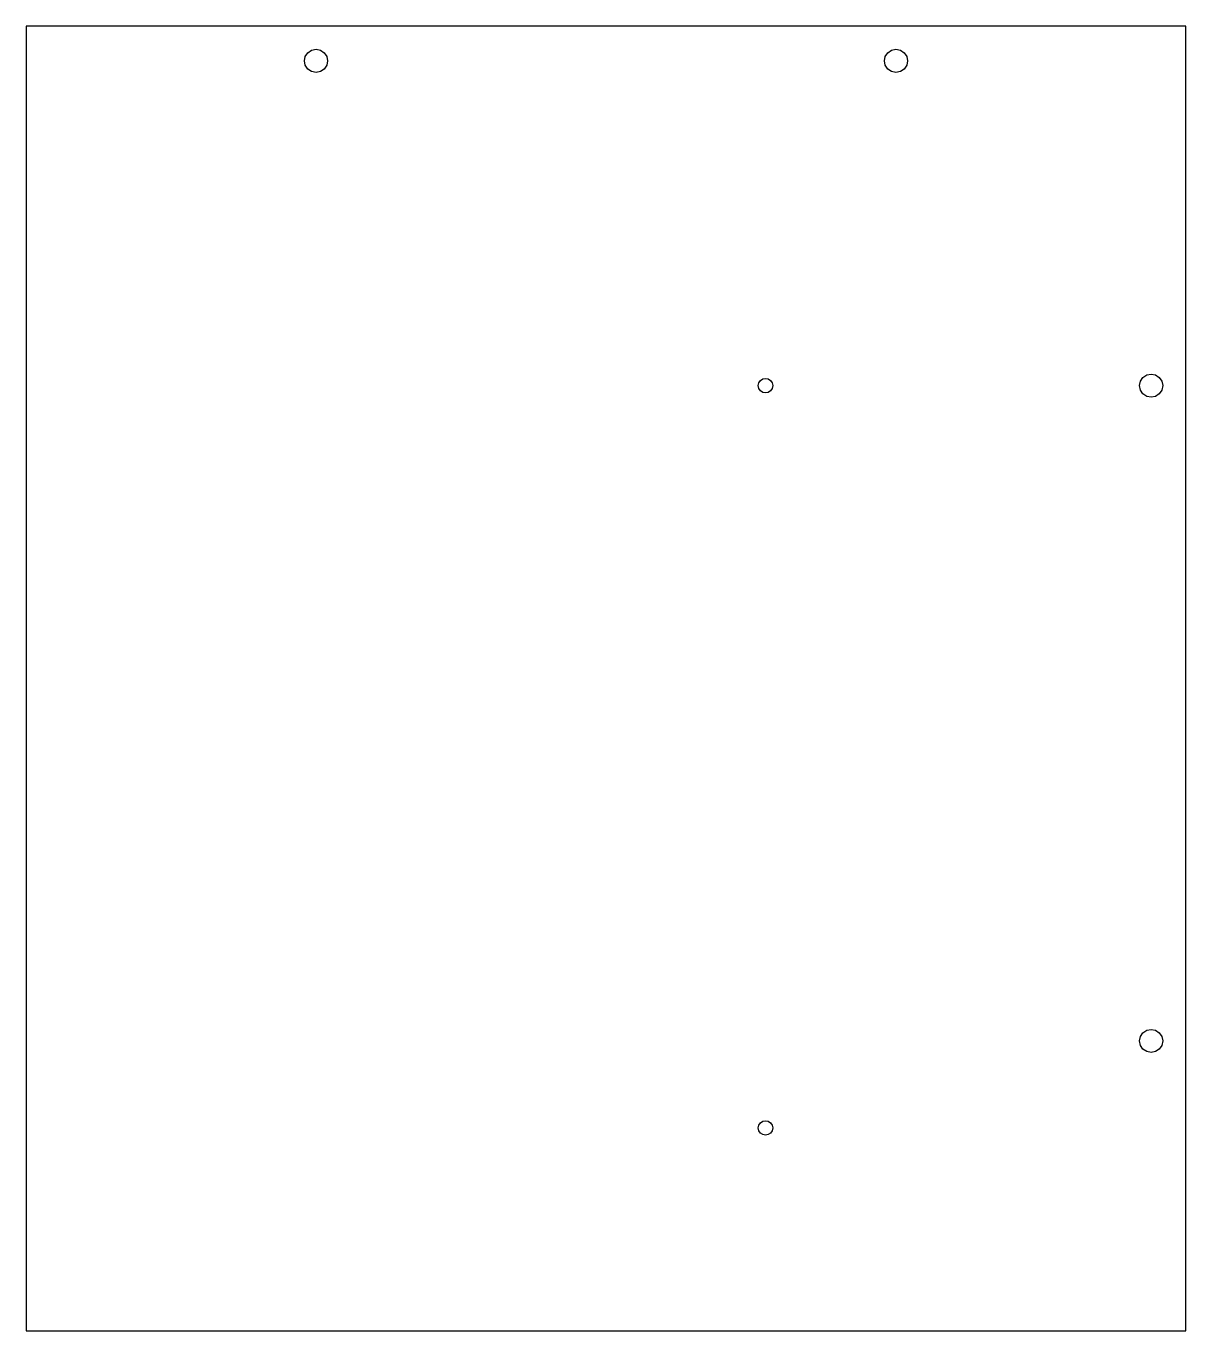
# Model space of a CAD drawing. Header units: metres. Extents: x 0 to 200, y 0 to 225.
import ezdxf

# ---------------------------------------------------------------- set-up
doc = ezdxf.new("R2010")
doc.units = ezdxf.units.M

msp = doc.modelspace()

# ---------------------------------------------------------------- linework, layer by layer
for p, q in [((200, 225), (0, 225)), ((0, 225), (0, 0)), ((200, 0), (200, 225)), ((48.5858, 220.414), (49.2346, 220.848)), ((49.2346, 220.848), (50, 221)), ((50, 221), (50.7654, 220.848)), ((50.7654, 220.848), (51.4142, 220.414)), ((148.586, 220.414), (149.235, 220.848)), ((149.235, 220.848), (150, 221)), ((150, 221), (150.765, 220.848)), ((150.765, 220.848), (151.414, 220.414)), ((48, 219), (48.1522, 219.765)), ((48.1522, 218.235), (48, 219)), ((48.1522, 219.765), (48.5858, 220.414)), ((51.4142, 220.414), (51.8478, 219.765)), ((51.8478, 219.765), (52, 219)), ((52, 219), (51.8478, 218.235)), ((148, 219), (148.152, 219.765)), ((148.152, 218.235), (148, 219)), ((148.152, 219.765), (148.586, 220.414)), ((151.414, 220.414), (151.848, 219.765)), ((151.848, 219.765), (152, 219)), ((152, 219), (151.848, 218.235)), ((48.5858, 217.586), (48.1522, 218.235)), ((49.2346, 217.152), (48.5858, 217.586)), ((50, 217), (49.2346, 217.152)), ((50.7654, 217.152), (50, 217)), ((51.4142, 217.586), (50.7654, 217.152)), ((51.8478, 218.235), (51.4142, 217.586)), ((148.586, 217.586), (148.152, 218.235)), ((149.235, 217.152), (148.586, 217.586)), ((150, 217), (149.235, 217.152)), ((150.765, 217.152), (150, 217)), ((151.414, 217.586), (150.765, 217.152)), ((151.848, 218.235), (151.414, 217.586)), ((127.022, 164.155), (127.5, 164.25)), ((127.5, 164.25), (127.978, 164.155)), ((192.152, 163.765), (192.586, 164.414)), ((192.586, 164.414), (193.235, 164.848)), ((193.235, 164.848), (194, 165)), ((194, 165), (194.765, 164.848)), ((194.765, 164.848), (195.414, 164.414)), ((195.414, 164.414), (195.848, 163.765)), ((126.25, 163), (126.345, 163.478)), ((126.345, 162.522), (126.25, 163)), ((126.345, 163.478), (126.616, 163.884)), ((126.616, 162.116), (126.345, 162.522)), ((126.616, 163.884), (127.022, 164.155)), ((127.022, 161.845), (126.616, 162.116)), ((127.978, 164.155), (128.384, 163.884)), ((128.384, 162.116), (127.978, 161.845)), ((128.384, 163.884), (128.655, 163.478)), ((128.655, 162.522), (128.384, 162.116)), ((128.655, 163.478), (128.75, 163)), ((128.75, 163), (128.655, 162.522)), ((192, 163), (192.152, 163.765)), ((192.152, 162.235), (192, 163)), ((192.586, 161.586), (192.152, 162.235)), ((195.848, 162.235), (195.414, 161.586)), ((195.848, 163.765), (196, 163)), ((196, 163), (195.848, 162.235)), ((127.5, 161.75), (127.022, 161.845)), ((127.978, 161.845), (127.5, 161.75)), ((193.235, 161.152), (192.586, 161.586)), ((194, 161), (193.235, 161.152)), ((194.765, 161.152), (194, 161)), ((195.414, 161.586), (194.765, 161.152)), ((192.586, 51.4142), (193.235, 51.8478)), ((193.235, 51.8478), (194, 52)), ((194, 52), (194.765, 51.8478)), ((194.765, 51.8478), (195.414, 51.4142)), ((192, 50), (192.152, 50.7654)), ((192.152, 49.2346), (192, 50)), ((192.152, 50.7654), (192.586, 51.4142)), ((195.414, 51.4142), (195.848, 50.7654)), ((195.848, 50.7654), (196, 50)), ((196, 50), (195.848, 49.2346)), ((192.586, 48.5858), (192.152, 49.2346)), ((193.235, 48.1522), (192.586, 48.5858)), ((194, 48), (193.235, 48.1522)), ((194.765, 48.1522), (194, 48)), ((195.414, 48.5858), (194.765, 48.1522)), ((195.848, 49.2346), (195.414, 48.5858)), ((126.616, 35.8839), (127.022, 36.1548)), ((127.022, 36.1548), (127.5, 36.25)), ((127.5, 36.25), (127.978, 36.1548)), ((127.978, 36.1548), (128.384, 35.8839)), ((126.25, 35), (126.345, 35.4784)), ((126.345, 34.5216), (126.25, 35)), ((126.345, 35.4784), (126.616, 35.8839)), ((126.616, 34.1161), (126.345, 34.5216)), ((127.022, 33.8451), (126.616, 34.1161)), ((127.5, 33.75), (127.022, 33.8451)), ((127.978, 33.8451), (127.5, 33.75)), ((128.384, 34.1161), (127.978, 33.8451)), ((128.384, 35.8839), (128.655, 35.4784)), ((128.655, 34.5216), (128.384, 34.1161)), ((128.655, 35.4784), (128.75, 35)), ((128.75, 35), (128.655, 34.5216)), ((0, 0), (200, 0))]:
    msp.add_line(p, q)

doc.saveas('drawing.dxf')
